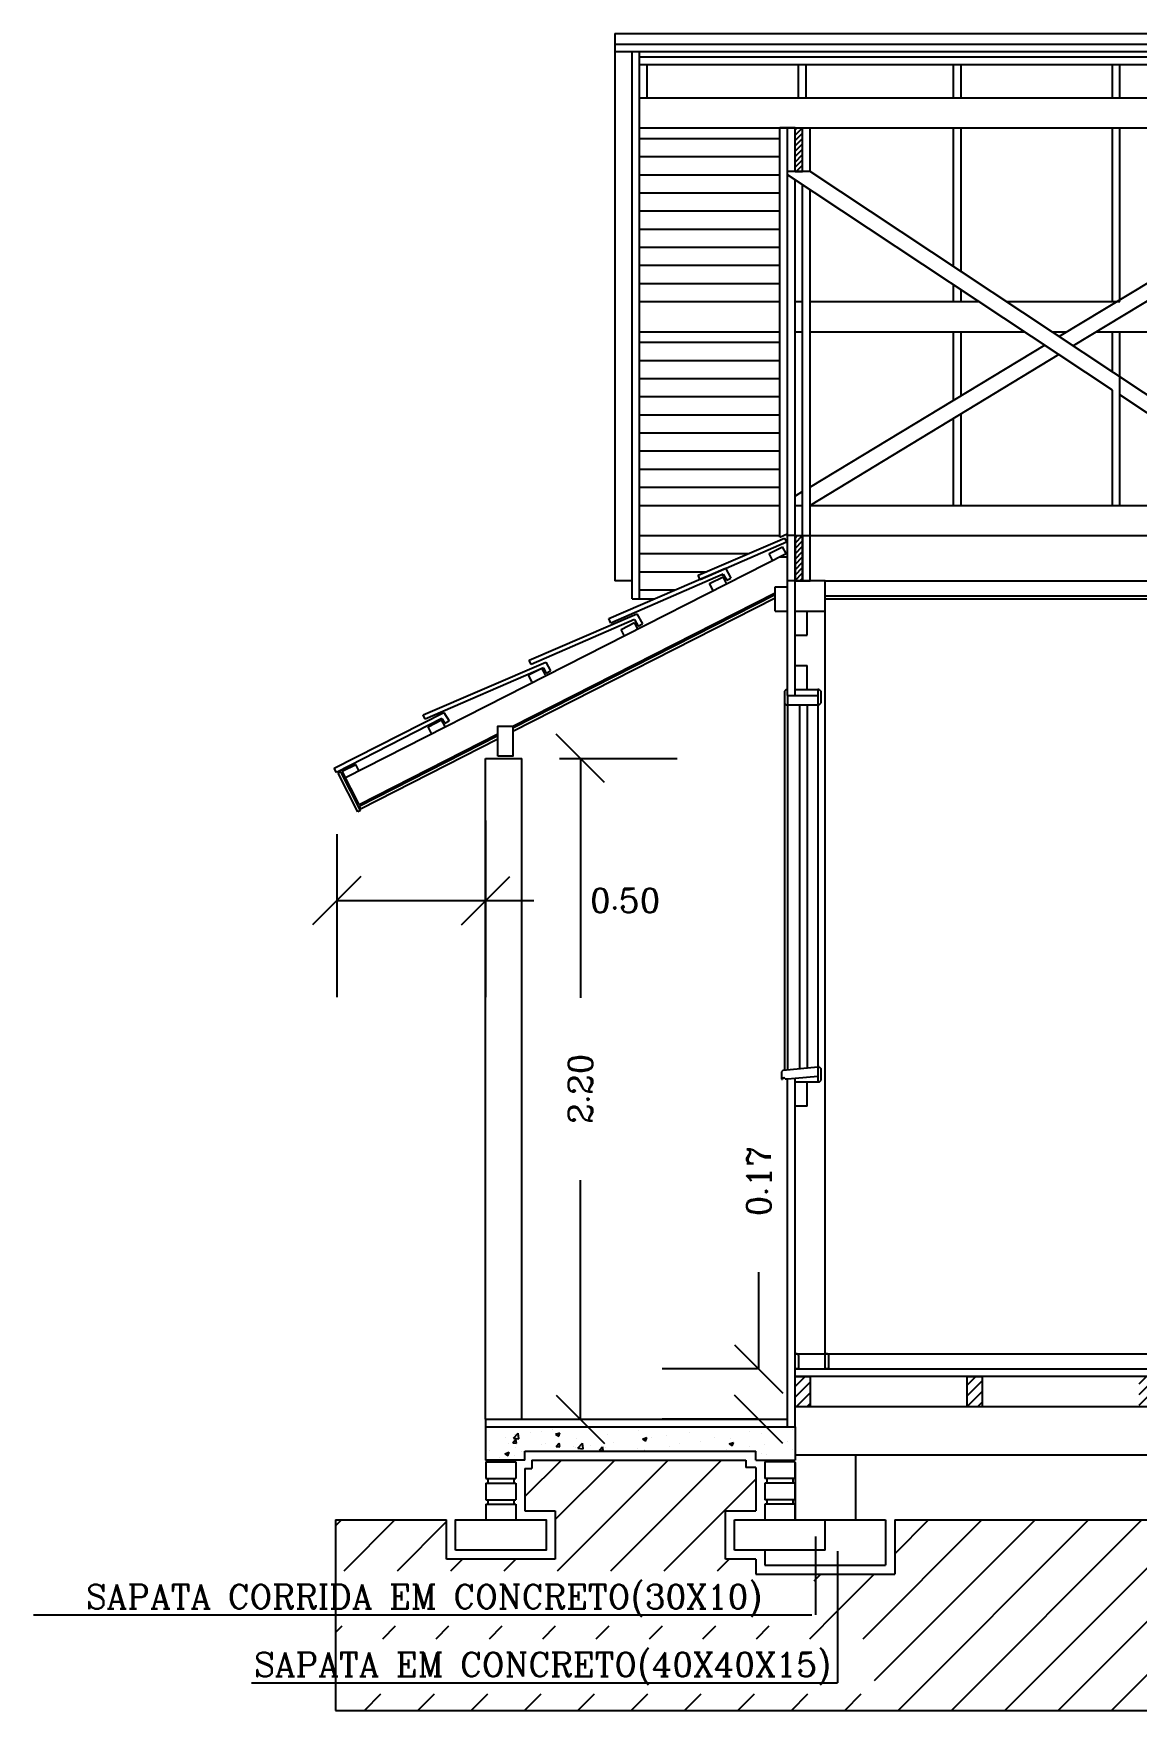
# Model space of a CAD drawing. Extents: x -83.9 to 10.5, y -11.8 to 33.6.
# Drawn here: x -11.89 to -8.23, y 21.56 to 27.11 of the extents above; entities that cross this region are included whole.
import ezdxf
from ezdxf.enums import TextEntityAlignment as Align

# ---------------------------------------------------------------- set-up
doc = ezdxf.new("R2010")
doc.units = 0
doc.linetypes.add('DASHED2', pattern=[0.375, 0.25, -0.125])
doc.layers.get('0').update_dxf_attribs({"linetype": 'CONTINUOUS'})
doc.layers.get('DEFPOINTS').update_dxf_attribs({"linetype": 'CONTINUOUS'})
for name, color, linetype in [('CONCRETO', 5, 'CONTINUOUS'), ('COTAS', 244, 'CONTINUOUS'), ('MADEIRAME', 244, 'CONTINUOUS'), ('PAREDE', 250, 'CONTINUOUS'), ('PEDRA', 250, 'CONTINUOUS'), ('PISO', 30, 'CONTINUOUS'), ('TELHADO', 1, 'CONTINUOUS'), ('TEXTO', 244, 'CONTINUOUS'), ('VEGETAÇÃO', 92, 'CONTINUOUS'), ('VISTAL', 30, 'CONTINUOUS'), ('VISTAP', 244, 'CONTINUOUS')]:
    doc.layers.add(name, color=color, linetype=linetype)
doc.styles.add('ROMANC', font='romanc.shx', dxfattribs={"height": 0.08})
doc.dimstyles.get("Standard").update_dxf_attribs({"dimscale": 2, "dimtxt": 0.18, "dimasz": 0.08, "dimexe": 0.16, "dimexo": 0.0625, "dimgap": 0.09, "dimtad": 0, "dimtih": 1, "dimtoh": 1, "dimzin": 0, "dimtxsty": 'ROMANC', "dimblk1": 'OBLIQUE', "dimblk2": 'OBLIQUE', "dimsah": 1, "dimcen": 0.09, "dimazin": 3, "dimtfac": 1, "dimtdec": 4, "dimtofl": 0, "dimtmove": 0, "dimatfit": 3, "dimtolj": 1, "dimtzin": 0})

# ---------------------------------------------------------------- blocks, each defined once
blk = doc.blocks.new('_OBLIQUE')
at = {"color": 0, "linetype": 'BYBLOCK'}
blk.add_line((-0.5, -0.5), (0.5, 0.5), dxfattribs=at)
blk = doc.blocks.new('*D72')
at = {"color": 0, "linetype": 'BYBLOCK'}
for p, q in [((-8.7449, 24.7114), (-8.356, 24.7114)), ((-8.676, 24.7114), (-8.676, 23.9191)), ((-8.676, 22.5229), (-8.676, 23.3152)), ((-8.7449, 22.5229), (-8.356, 22.5229))]:
    blk.add_line(p, q, dxfattribs=at)
at = {"layer": 'DEFPOINTS', "color": 0, "linetype": 'BYBLOCK'}
for p in [(-8.8699, 24.7114), (-8.8699, 22.5229), (-8.676, 22.5229)]:
    blk.add_point(p, dxfattribs=at)
at = {"color": 0, "linetype": 'BYBLOCK', "xscale": 0.16, "yscale": 0.16, "zscale": 0.16}
for p, rotation in [((-8.676, 24.7114), 90), ((-8.676, 22.5229), 270)]:
    blk.add_blockref('_OBLIQUE', p, dxfattribs=dict(at, rotation=rotation))
at = {"color": 0, "linetype": 'BYBLOCK', "insert": (-8.676, 23.6172), "char_height": 0.08, "attachment_point": 5, "rotation": 90, "style": 'ROMANC'}
blk.add_mtext('\\A1;{2.20}', dxfattribs=at)
blk = doc.blocks.new('*D75')
at = {"color": 0, "linetype": 'BYBLOCK'}
for p, q in [((-8.0852, 22.6896), (-8.0852, 23.0096)), ((-8.0899, 22.6896), (-8.4052, 22.6896)), ((-8.0899, 22.5229), (-8.4052, 22.5229)), ((-8.0852, 22.5229), (-8.0852, 22.5229))]:
    blk.add_line(p, q, dxfattribs=at)
at = {"layer": 'DEFPOINTS', "color": 0, "linetype": 'BYBLOCK'}
for p in [(-8.0852, 22.6896), (-7.9649, 22.6896), (-7.9649, 22.5229)]:
    blk.add_point(p, dxfattribs=at)
at = {"color": 0, "linetype": 'BYBLOCK', "xscale": 0.16, "yscale": 0.16, "zscale": 0.16}
for p, rotation in [((-8.0852, 22.6896), 270), ((-8.0852, 22.5229), 90)]:
    blk.add_blockref('_OBLIQUE', p, dxfattribs=dict(at, rotation=rotation))
at = {"color": 0, "linetype": 'BYBLOCK', "insert": (-8.0852, 23.3115), "char_height": 0.08, "attachment_point": 5, "rotation": 90, "style": 'ROMANC'}
blk.add_mtext('\\A1;0.17', dxfattribs=at)
blk = doc.blocks.new('*X67')
at = {"color": 0}
for p, q in [((-17.1143, -15.2134), (-17.1143, -15.2134)), ((-17.0891, -15.2149), (-17.0735, -15.1986)), ((-17.0891, -15.2149), (-17.0713, -15.2176)), ((-17.0843, -15.2012), (-17.0843, -15.2012)), ((-17.0814, -15.1779), (-17.0814, -15.1779)), ((-17.0713, -15.2176), (-17.0735, -15.1986)), ((-17.0342, -15.1946), (-17.0342, -15.1946)), ((-16.9976, -15.1934), (-16.9976, -15.1934)), ((-16.9585, -15.1846), (-16.9585, -15.1846)), ((-16.9494, -15.2021), (-16.9354, -15.1967)), ((-16.9494, -15.2021), (-16.9394, -15.2088)), ((-16.9394, -15.2088), (-16.9354, -15.1967)), ((-16.7763, -15.2026), (-16.7763, -15.2026)), ((-16.6753, -15.1898), (-16.6753, -15.1898)), ((-16.6619, -15.2181), (-16.6479, -15.2127)), ((-16.652, -15.2248), (-16.6479, -15.2127)), ((-16.6327, -15.2137), (-16.6327, -15.2137)), ((-16.5826, -15.2071), (-16.5826, -15.2071)), ((-16.5069, -15.1971), (-16.5069, -15.1971)), ((-16.4227, -15.2126), (-16.4227, -15.2126)), ((-16.3805, -15.1805), (-16.3805, -15.1805)), ((-16.3701, -15.2145), (-16.3701, -15.2145)), ((-16.3061, -15.1926), (-16.3061, -15.1926)), ((-16.2662, -15.1995), (-16.2662, -15.1995)), ((-16.1636, -15.1854), (-16.1636, -15.1854)), ((-17.1687, -15.255), (-17.1687, -15.255)), ((-17.1174, -15.2666), (-17.1034, -15.2612)), ((-17.1174, -15.2666), (-17.1075, -15.2733)), ((-17.1075, -15.2733), (-17.1034, -15.2612)), ((-17.1041, -15.2327), (-17.1041, -15.2327)), ((-17.091, -15.2299), (-17.0813, -15.2184)), ((-17.091, -15.2299), (-17.079, -15.231)), ((-17.0839, -15.2444), (-17.0839, -15.2444)), ((-17.079, -15.231), (-17.0813, -15.2184)), ((-17.0619, -15.2595), (-17.0619, -15.2595)), ((-16.9973, -15.2372), (-16.9973, -15.2372)), ((-16.9829, -15.2316), (-16.9829, -15.2316)), ((-16.9475, -15.2425), (-16.9379, -15.231)), ((-16.9475, -15.2425), (-16.9356, -15.2435)), ((-16.9356, -15.2435), (-16.9379, -15.231)), ((-16.8906, -15.2417), (-16.8906, -15.2417)), ((-16.8848, -15.2469), (-16.8848, -15.2469)), ((-16.879, -15.2166), (-16.879, -15.2166)), ((-16.8756, -15.248), (-16.86, -15.2317)), ((-16.8756, -15.248), (-16.8578, -15.2507)), ((-16.8578, -15.2507), (-16.8601, -15.2317)), ((-16.8347, -15.2403), (-16.8347, -15.2403)), ((-16.8041, -15.255), (-16.7944, -15.2435)), ((-16.8041, -15.255), (-16.7921, -15.2561)), ((-16.7921, -15.2561), (-16.7944, -15.2435)), ((-16.7838, -15.2462), (-16.7838, -15.2462)), ((-16.759, -15.2303), (-16.759, -15.2303)), ((-16.6777, -15.2563), (-16.6777, -15.2563)), ((-16.6771, -15.2507), (-16.6771, -15.2507)), ((-16.6619, -15.2181), (-16.652, -15.2248)), ((-16.656, -15.2526), (-16.656, -15.2526)), ((-16.6521, -15.2574), (-16.651, -15.2561)), ((-16.6507, -15.2574), (-16.651, -15.2561)), ((-16.5738, -15.2413), (-16.5738, -15.2413)), ((-16.5703, -15.2552), (-16.5703, -15.2552)), ((-16.5393, -15.2326), (-16.5393, -15.2326)), ((-16.4711, -15.2273), (-16.4711, -15.2273)), ((-16.3831, -15.2528), (-16.3831, -15.2528)), ((-16.3748, -15.2565), (-16.3748, -15.2565)), ((-16.3745, -15.2341), (-16.3605, -15.2287)), ((-16.3745, -15.2341), (-16.3646, -15.2408)), ((-16.3646, -15.2408), (-16.3605, -15.2287)), ((-16.3073, -15.2428), (-16.3073, -15.2428)), ((-16.2687, -15.266), (-16.2687, -15.266)), ((-16.2581, -15.2365), (-16.2581, -15.2365)), ((-16.25, -15.2687), (-16.25, -15.2687)), ((-16.181, -15.2262), (-16.181, -15.2262)), ((-16.166, -15.252), (-16.166, -15.252)), ((-17.1369, -15.2801), (-17.1369, -15.2801)), ((-17.0869, -15.2735), (-17.0869, -15.2735))]:
    blk.add_line(p, q, dxfattribs=at)
blk = doc.blocks.new('*D76')
at = {"color": 0, "linetype": 'BYBLOCK'}
for p, q in [((-7.5415, 22.6896), (-6.7971, 22.6896)), ((-7.1171, 22.6896), (-7.1171, 22.1896)), ((-7.5535, 22.1896), (-6.7971, 22.1896)), ((-7.1171, 22.1896), (-7.1171, 22.0296))]:
    blk.add_line(p, q, dxfattribs=at)
at = {"layer": 'DEFPOINTS', "color": 0, "linetype": 'BYBLOCK'}
for p in [(-7.6665, 22.6896), (-7.6785, 22.1896), (-7.1171, 22.1896)]:
    blk.add_point(p, dxfattribs=at)
at = {"color": 0, "linetype": 'BYBLOCK', "xscale": 0.16, "yscale": 0.16, "zscale": 0.16}
for p, rotation in [((-7.1171, 22.6896), 90), ((-7.1171, 22.1896), 270)]:
    blk.add_blockref('_OBLIQUE', p, dxfattribs=dict(at, rotation=rotation))
at = {"color": 0, "linetype": 'BYBLOCK', "insert": (-7.1171, 21.7277), "char_height": 0.08, "attachment_point": 5, "rotation": 90, "style": 'ROMANC'}
blk.add_mtext('\\A1;0.50', dxfattribs=at)
blk = doc.blocks.new('*D77')
at = {"color": 0, "linetype": 'BYBLOCK'}
for p, q in [((-8.9899, 24.5064), (-8.9899, 23.9209)), ((-9.4834, 24.4603), (-9.4834, 23.9209)), ((-9.4834, 24.2409), (-8.9899, 24.2409)), ((-8.9899, 24.2409), (-8.8299, 24.2409))]:
    blk.add_line(p, q, dxfattribs=at)
at = {"layer": 'DEFPOINTS', "color": 0, "linetype": 'BYBLOCK'}
for p in [(-8.9899, 24.6314), (-9.4834, 24.5853), (-8.9899, 24.2409)]:
    blk.add_point(p, dxfattribs=at)
at = {"color": 0, "linetype": 'BYBLOCK', "xscale": 0.16, "yscale": 0.16, "zscale": 0.16, "rotation": 180}
blk.add_blockref('_OBLIQUE', (-9.4834, 24.2409), dxfattribs=at)
at = {"color": 0, "linetype": 'BYBLOCK', "xscale": 0.16, "yscale": 0.16, "zscale": 0.16}
blk.add_blockref('_OBLIQUE', (-8.9899, 24.2409), dxfattribs=at)
at = {"color": 0, "linetype": 'BYBLOCK', "insert": (-8.528, 24.2409), "char_height": 0.08, "attachment_point": 5, "style": 'ROMANC'}
blk.add_mtext('\\A1;{0.50}', dxfattribs=at)
blk = doc.blocks.new('*X81')
at = {"color": 0}
for p, q in [((-9.3649, 25.4248), (-9.3401, 25.4496)), ((-9.3649, 25.4424), (-9.3578, 25.4496)), ((-9.3649, 25.4071), (-9.3399, 25.4321)), ((-9.3649, 25.3894), (-9.3399, 25.4144)), ((-9.3649, 25.3717), (-9.3399, 25.3967)), ((-9.3649, 25.354), (-9.3399, 25.379)), ((-9.3649, 25.3364), (-9.3399, 25.3614)), ((-9.3649, 25.3187), (-9.3399, 25.3437)), ((-9.3649, 25.301), (-9.3399, 25.326)), ((-9.3487, 25.2996), (-9.3399, 25.3083))]:
    blk.add_line(p, q, dxfattribs=at)
blk = doc.blocks.new('*X82')
at = {"color": 0}
for p, q in [((-9.3649, 26.945), (-9.3404, 26.9696)), ((-9.3649, 26.9627), (-9.3581, 26.9696)), ((-9.3649, 26.9274), (-9.3399, 26.9524)), ((-9.3649, 26.9097), (-9.3399, 26.9347)), ((-9.3649, 26.892), (-9.3399, 26.917)), ((-9.3649, 26.8743), (-9.3399, 26.8993)), ((-9.3649, 26.8566), (-9.3399, 26.8816)), ((-9.3649, 26.839), (-9.3399, 26.864)), ((-9.3608, 26.8254), (-9.3399, 26.8463)), ((-9.3431, 26.8254), (-9.3399, 26.8286))]:
    blk.add_line(p, q, dxfattribs=at)
blk = doc.blocks.new('*X84')
at = {"color": 0}
for p, q in [((-9.3649, 22.6317), (-9.332, 22.6646)), ((-8.7949, 22.636), (-8.7663, 22.6646)), ((-8.2249, 22.6403), (-8.2007, 22.6646)), ((-7.6549, 22.6446), (-7.635, 22.6646)), ((-7.6549, 22.6093), (-7.6049, 22.6593)), ((-7.0849, 22.6489), (-7.0693, 22.6646)), ((-7.0849, 22.6136), (-7.0349, 22.6636)), ((-6.5149, 22.6533), (-6.5036, 22.6646)), ((-6.5149, 22.6179), (-6.4682, 22.6646)), ((-5.9306, 22.6365), (-5.9026, 22.6646)), ((-5.3577, 22.6437), (-5.3369, 22.6646)), ((-5.3577, 22.6083), (-5.3077, 22.6583)), ((-4.7391, 22.6613), (-4.737, 22.6634)), ((-4.7391, 22.6259), (-4.7016, 22.6634)), ((-9.3649, 22.5963), (-9.3149, 22.6463)), ((-9.3613, 22.5646), (-9.3149, 22.611)), ((-8.7949, 22.6006), (-8.7449, 22.6506)), ((-8.7949, 22.5653), (-8.7449, 22.6153)), ((-8.2249, 22.605), (-8.1749, 22.655)), ((-8.2249, 22.5696), (-8.1749, 22.6196)), ((-7.6549, 22.5739), (-7.6049, 22.6239)), ((-7.0849, 22.5782), (-7.0349, 22.6282)), ((-6.5149, 22.5825), (-6.4649, 22.6325)), ((-5.9306, 22.6012), (-5.8806, 22.6512)), ((-5.9306, 22.5658), (-5.8806, 22.6158)), ((-5.3577, 22.573), (-5.3077, 22.623)), ((-4.7391, 22.5906), (-4.6891, 22.6406)), ((-4.7298, 22.5646), (-4.6891, 22.6052)), ((-9.326, 22.5646), (-9.3149, 22.5756)), ((-8.7603, 22.5646), (-8.7449, 22.5799)), ((-8.1946, 22.5646), (-8.1749, 22.5842)), ((-7.6289, 22.5646), (-7.6049, 22.5886)), ((-7.0632, 22.5646), (-7.0349, 22.5929)), ((-6.4975, 22.5646), (-6.4649, 22.5972)), ((-5.8965, 22.5646), (-5.8806, 22.5805)), ((-5.3308, 22.5646), (-5.3077, 22.5876)), ((-4.6944, 22.5646), (-4.6891, 22.5699))]:
    blk.add_line(p, q, dxfattribs=at)
blk = doc.blocks.new('*X103')
at = {"color": 0}
for p, q in [((-10.2596, 22.2673), (-10.139, 22.3879)), ((-10.1596, 22.1906), (-9.9622, 22.3879)), ((-10.152, 22.0213), (-9.7855, 22.3879)), ((-9.9753, 22.0213), (-9.6087, 22.3879)), ((-9.7985, 22.0213), (-9.4952, 22.3246)), ((-10.8868, 22.1704), (-10.8677, 22.1896)), ((-10.8591, 22.0213), (-10.6909, 22.1896)), ((-10.6824, 22.0213), (-10.5196, 22.1841)), ((-10.5056, 22.0213), (-10.467, 22.0599)), ((-10.3288, 22.0213), (-10.2903, 22.0599)), ((-9.6217, 22.0213), (-9.5832, 22.0599)), ((-9.3015, 21.988), (-9.2799, 22.0096)), ((-9.3164, 21.7963), (-9.224, 21.8887)), ((-10.8868, 21.8168), (-10.8652, 21.8385)), ((-10.7306, 21.7963), (-10.6884, 21.8385)), ((-10.5539, 21.7963), (-10.5117, 21.8385)), ((-10.3771, 21.7963), (-10.3349, 21.8385)), ((-10.2003, 21.7963), (-10.1581, 21.8385)), ((-10.0235, 21.7963), (-9.9813, 21.8385)), ((-9.8468, 21.7963), (-9.8046, 21.8385)), ((-9.67, 21.7963), (-9.6278, 21.8385)), ((-9.4932, 21.7963), (-9.451, 21.8385))]:
    blk.add_line(p, q, dxfattribs=at)
blk = doc.blocks.new('*X104')
at = {"color": 0}
for p, q in [((-3.7204, 21.5587), (-2.7295, 22.5496)), ((-3.5436, 21.5587), (-2.5527, 22.5496)), ((-3.4297, 22.3797), (-3.2598, 22.5496)), ((-3.4131, 22.2196), (-3.0831, 22.5496)), ((-3.3668, 21.5587), (-2.376, 22.5496)), ((-3.3166, 22.1392), (-2.9063, 22.5496)), ((-3.1901, 21.5587), (-2.2382, 22.5106)), ((-3.0133, 21.5587), (-2.2181, 22.3538)), ((-9.1396, 21.7963), (-8.7464, 22.1896)), ((-9.1013, 21.6579), (-8.5696, 22.1896)), ((-9.0349, 22.0778), (-8.9231, 22.1896)), ((-9.0237, 21.5587), (-8.3928, 22.1896)), ((-8.8469, 21.5587), (-8.216, 22.1896)), ((-8.6701, 21.5587), (-8.0393, 22.1896)), ((-8.4934, 21.5587), (-7.8625, 22.1896)), ((-8.3166, 21.5587), (-7.6857, 22.1896)), ((-8.1398, 21.5587), (-7.5089, 22.1896)), ((-7.963, 21.5587), (-7.3322, 22.1896)), ((-7.7863, 21.5587), (-7.1554, 22.1896)), ((-7.6095, 21.5587), (-6.9786, 22.1896)), ((-7.4327, 21.5587), (-6.8018, 22.1896)), ((-6.5488, 21.5587), (-5.9179, 22.1896)), ((-6.3721, 21.5587), (-5.7412, 22.1896)), ((-6.2149, 22.0694), (-6.0947, 22.1896)), ((-6.1953, 21.5587), (-5.5644, 22.1896)), ((-6.0185, 21.5587), (-5.3876, 22.1896)), ((-5.8417, 21.5587), (-5.2108, 22.1896)), ((-5.6649, 21.5587), (-5.0341, 22.1896)), ((-5.4882, 21.5587), (-4.8573, 22.1896)), ((-5.3114, 21.5587), (-4.6805, 22.1896)), ((-5.1346, 21.5587), (-4.5037, 22.1896)), ((-4.9578, 21.5587), (-4.3269, 22.1896)), ((-4.7811, 21.5587), (-4.1502, 22.1896)), ((-4.6043, 21.5587), (-3.9734, 22.1896)), ((-2.3062, 21.5587), (-1.7033, 22.1616)), ((-2.1294, 21.5587), (-1.5265, 22.1616)), ((-1.9652, 22.0764), (-1.8801, 22.1616)), ((-1.9526, 21.5587), (-1.3497, 22.1616)), ((-7.2559, 21.5587), (-6.6749, 22.1397)), ((-1.7759, 21.5587), (-1.2275, 22.107)), ((-4.4275, 21.5587), (-3.8846, 22.1016)), ((-3.4246, 22.0313), (-3.3993, 22.0565)), ((-2.8365, 21.5587), (-2.3252, 22.0699)), ((-2.6597, 21.5587), (-2.1619, 22.0565)), ((-2.483, 21.5587), (-1.9851, 22.0565)), ((-9.224, 21.8887), (-9.1031, 22.0096)), ((-7.0792, 21.5587), (-6.6283, 22.0096)), ((-6.9024, 21.5587), (-6.4515, 22.0096)), ((-6.7256, 21.5587), (-6.2747, 22.0096)), ((-4.2507, 21.5587), (-3.7998, 22.0096)), ((-4.074, 21.5587), (-3.6231, 22.0096)), ((-3.8972, 21.5587), (-3.4463, 22.0096)), ((-1.5991, 21.5587), (-1.2275, 21.9303)), ((-1.4223, 21.5587), (-1.2275, 21.7535)), ((-10.7915, 21.5587), (-10.7367, 21.6134)), ((-10.6147, 21.5587), (-10.5599, 21.6134)), ((-10.4379, 21.5587), (-10.3832, 21.6134)), ((-10.2611, 21.5587), (-10.2064, 21.6134)), ((-10.0844, 21.5587), (-10.0296, 21.6134)), ((-9.9076, 21.5587), (-9.8528, 21.6134)), ((-9.7308, 21.5587), (-9.6761, 21.6134)), ((-9.554, 21.5587), (-9.4993, 21.6134)), ((-9.3773, 21.5587), (-9.3225, 21.6134)), ((-9.2005, 21.5587), (-9.1457, 21.6134)), ((-1.2455, 21.5587), (-1.2275, 21.5767))]:
    blk.add_line(p, q, dxfattribs=at)

msp = doc.modelspace()

# ---------------------------------------------------------------- linework, layer by layer
at = {"layer": 'CONCRETO', "color": 244, "linetype": 'CONTINUOUS'}
msp.add_line((-9.2649, 25.1996), (-9.2649, 25.2996), dxfattribs=at)
at = {"layer": 'CONCRETO', "color": 30}
for p, q in [((-10.3899, 24.7114), (-10.2699, 24.7114)), ((-10.3899, 22.5229), (-9.3899, 22.5229))]:
    msp.add_line(p, q, dxfattribs=at)
at = {"layer": 'CONCRETO', "color": 5}
for p, q in [((-10.3899, 22.4979), (-9.3649, 22.4979)), ((-10.3899, 22.4979), (-10.3899, 22.3879)), ((-10.2599, 22.4179), (-9.4949, 22.4179)), ((-10.2599, 22.3879), (-10.2599, 22.4179)), ((-9.4949, 22.3879), (-9.4949, 22.4179))]:
    msp.add_line(p, q, dxfattribs=at)
at = {"layer": 'COTAS', "color": 244}
for p, q in [((-9.8799, 26.7646), (-9.4149, 26.7646)), ((-9.8799, 26.7046), (-9.4149, 26.7046)), ((-9.8799, 26.6446), (-9.4149, 26.6446)), ((-9.8799, 26.5846), (-9.4149, 26.5846)), ((-9.8799, 26.5246), (-9.4149, 26.5246)), ((-9.8799, 26.4646), (-9.4149, 26.4646)), ((-9.8799, 26.4046), (-9.4149, 26.4046)), ((-9.8799, 26.3446), (-9.4149, 26.3446)), ((-9.8799, 26.2846), (-9.4149, 26.2846)), ((-9.8799, 26.2246), (-9.4149, 26.2246)), ((-9.3649, 26.2246), (-9.3399, 26.2246)), ((-9.3149, 26.2246), (-8.756, 26.2246)), ((-8.6655, 26.2246), (-8.2887, 26.2246)), ((-9.8799, 26.1246), (-9.4149, 26.1246)), ((-9.3649, 26.1246), (-9.3399, 26.1246)), ((-9.3149, 26.1246), (-8.605, 26.1246)), ((-8.5145, 26.1246), (-8.4639, 26.1246)), ((-8.3657, 26.1246), (-7.5862, 26.1246)), ((-9.8799, 26.0896), (-9.4149, 26.0896)), ((-9.8799, 26.0296), (-9.4149, 26.0296)), ((-9.8799, 25.9696), (-9.4149, 25.9696)), ((-9.8799, 25.9096), (-9.4149, 25.9096)), ((-9.8799, 25.8496), (-9.4149, 25.8496)), ((-9.8799, 25.7896), (-9.4149, 25.7896)), ((-9.8799, 25.7296), (-9.4149, 25.7296)), ((-9.8799, 25.6696), (-9.4149, 25.6696)), ((-9.8799, 25.6096), (-9.4149, 25.6096)), ((-9.8799, 25.5496), (-9.4149, 25.5496)), ((-9.3649, 25.5496), (-9.3399, 25.5496)), ((-9.3149, 25.5496), (-7.7371, 25.5496)), ((-9.8799, 25.4496), (-9.4149, 25.4496)), ((-9.3149, 25.4496), (-7.5862, 25.4496)), ((-9.8799, 25.3896), (-9.5192, 25.3896)), ((-9.8799, 25.3296), (-9.6587, 25.3296)), ((-9.8799, 25.2696), (-9.7613, 25.2696)), ((-9.3899, 24.9194), (-9.3899, 24.8894)), ((-9.3499, 24.8894), (-9.3499, 23.6843)), ((-9.3249, 24.8894), (-9.3249, 23.6865)), ((-10.2365, 22.3879), (-10.2365, 22.3602)), ((-9.5284, 22.3879), (-9.5284, 22.3629)), ((-10.2596, 22.3602), (-10.2365, 22.3602)), ((-9.4952, 22.3629), (-9.5284, 22.3629))]:
    msp.add_line(p, q, dxfattribs=at)
at = {"layer": 'COTAS', "color": 30}
for p, q in [((-9.3149, 26.6548), (-9.3899, 26.6548)), ((-8.3137, 25.9315), (-9.3899, 26.6445)), ((-7.5112, 25.4598), (-9.315, 26.6549)), ((-7.5862, 26.6552), (-8.4903, 26.1085)), ((-7.5862, 26.5967), (-8.4434, 26.0775)), ((-8.5377, 26.0799), (-9.3149, 25.61)), ((-8.4907, 26.0488), (-9.3149, 25.5496)), ((-7.586, 25.4495), (-8.2887, 25.915)), ((-9.3899, 25.5647), (-9.39, 25.5646)), ((-9.3399, 25.5949), (-9.3649, 25.5798)), ((-10.3899, 22.5229), (-10.3899, 22.4979)), ((-9.2978, 22.1348), (-9.2978, 21.8753)), ((-9.224, 22.0859), (-9.224, 21.6502))]:
    msp.add_line(p, q, dxfattribs=at)
at = {"layer": 'MADEIRAME', "color": 30, "linetype": 'CONTINUOUS'}
for p, q in [((-9.8799, 26.8996), (-9.8799, 27.0521)), ((-9.8799, 27.0346), (-1.6049, 27.0346)), ((-9.8799, 27.0096), (-1.6049, 27.0096)), ((-9.8549, 26.8996), (-9.8549, 27.0096)), ((-9.3537, 26.8996), (-9.3537, 27.0096)), ((-9.3287, 26.8996), (-9.3287, 27.0096)), ((-8.8399, 26.8996), (-8.8399, 27.0096)), ((-8.8149, 26.8996), (-8.8149, 27.0096)), ((-8.3137, 26.8996), (-8.3137, 27.0096)), ((-8.2887, 26.8996), (-8.2887, 27.0096)), ((-8.8399, 26.3401), (-8.8399, 26.7996)), ((-8.8149, 26.3236), (-8.8149, 26.7996)), ((-8.3137, 26.2246), (-8.3137, 26.7996)), ((-8.2887, 26.2246), (-8.2887, 26.7996)), ((-8.8399, 26.2246), (-8.8399, 26.2801)), ((-8.8149, 26.2246), (-8.8149, 26.2636)), ((-8.8399, 25.8972), (-8.8399, 26.1246)), ((-8.8149, 25.9123), (-8.8149, 26.1246)), ((-8.3137, 25.9915), (-8.3137, 26.1246)), ((-8.2887, 25.5496), (-8.2887, 26.1246)), ((-8.3137, 25.5496), (-8.3137, 25.9315)), ((-8.8399, 25.5496), (-8.8399, 25.8373)), ((-8.8149, 25.5496), (-8.8149, 25.8524)), ((-11.8876, 21.8753), (-9.3093, 21.8753)), ((-11.1655, 21.6502), (-9.224, 21.6502))]:
    msp.add_line(p, q, dxfattribs=at)
at = {"layer": 'MADEIRAME', "color": 244}
for p, q in [((-9.8799, 26.8996), (-1.6049, 26.8996)), ((-9.8799, 26.7996), (-1.6049, 26.7996)), ((-9.3899, 26.7996), (-9.4149, 26.7996)), ((-9.4149, 25.4443), (-9.391, 25.455)), ((-10.8545, 24.6485), (-9.3948, 25.3904)), ((-9.4506, 25.39), (-9.4061, 25.4126)), ((-9.4393, 25.3677), (-9.4506, 25.39)), ((-9.416, 25.3796), (-9.391, 25.3796)), ((-9.3947, 25.3903), (-9.4061, 25.4126)), ((-9.6482, 25.2903), (-9.6036, 25.3129)), ((-9.6368, 25.268), (-9.6482, 25.2903)), ((-9.645, 25.3196), (-9.6415, 25.3196)), ((-9.6076, 25.3196), (-9.6015, 25.3196)), ((-9.5923, 25.2907), (-9.6036, 25.3129)), ((-9.431, 25.2796), (-9.391, 25.2796)), ((-9.3921, 25.2796), (-9.391, 25.2801)), ((-9.3649, 25.2996), (-9.3899, 25.2996)), ((-9.3649, 25.2996), (-9.3899, 25.2996)), ((-9.2649, 25.2996), (-9.364, 25.2996)), ((-9.3399, 25.2996), (-9.3149, 25.2996)), ((-9.2649, 25.2996), (-5.3738, 25.2996)), ((-10.2994, 24.8184), (-9.431, 25.2598)), ((-9.9049, 25.2396), (-9.8311, 25.2396)), ((-9.9411, 25.1385), (-9.8965, 25.1611)), ((-9.8852, 25.1388), (-9.8965, 25.1611)), ((-9.431, 25.1996), (-9.391, 25.1996)), ((-9.431, 25.1996), (-9.391, 25.1996)), ((-9.9298, 25.1162), (-9.9411, 25.1385)), ((-9.3649, 25.1196), (-9.3249, 25.1196)), ((-10.248, 24.9878), (-10.2034, 25.0105)), ((-10.1921, 24.9882), (-10.2034, 25.0105)), ((-10.2366, 24.9655), (-10.248, 24.9878)), ((-9.3899, 24.9194), (-9.3649, 24.9194)), ((-10.5804, 24.8165), (-10.5359, 24.8391)), ((-10.5245, 24.8168), (-10.5359, 24.8391)), ((-10.8092, 24.5594), (-10.3494, 24.793)), ((-10.5691, 24.7942), (-10.5804, 24.8165)), ((-10.8649, 24.6691), (-10.8204, 24.6917)), ((-10.8092, 24.5594), (-10.8649, 24.6691)), ((-10.809, 24.6694), (-10.8204, 24.6917))]:
    msp.add_line(p, q, dxfattribs=at)
at = {"layer": 'MADEIRAME', "color": 30}
for p, q in [((-9.3649, 25.4496), (-9.3899, 25.4496)), ((-9.3399, 25.4496), (-9.3149, 25.4496)), ((-9.5915, 25.3014), (-9.5774, 25.3089)), ((-10.2994, 24.8128), (-9.431, 25.2542)), ((-10.2994, 24.8016), (-9.431, 25.2429)), ((-9.8845, 25.1496), (-9.8703, 25.1571)), ((-10.1894, 24.9943), (-10.1752, 25.0017)), ((-10.525, 24.8279), (-10.5113, 24.8362)), ((-10.8092, 24.5537), (-10.3494, 24.7874)), ((-10.8047, 24.5448), (-10.3494, 24.7762)), ((-10.8694, 24.6668), (-10.8783, 24.6623)), ((-10.8135, 24.5348), (-10.8783, 24.6623)), ((-10.8047, 24.5395), (-10.8694, 24.6668)), ((-10.8092, 24.5537), (-10.8047, 24.5448)), ((-10.8047, 24.5395), (-10.8135, 24.5348))]:
    msp.add_line(p, q, dxfattribs=at)
at = {"layer": 'MADEIRAME', "color": 1}
msp.add_line((-9.9049, 25.2996), (-9.9623, 25.2996), dxfattribs=at)
at = {"layer": 'MADEIRAME'}
msp.add_line((-9.3649, 25.1996), (-9.2649, 25.1996), dxfattribs=at)
at = {"layer": 'MADEIRAME', "color": 244}
msp.add_lwpolyline([(-10.3494, 24.7184), (-10.3494, 24.8184), (-10.2994, 24.8184), (-10.2994, 24.7184)], close=True, dxfattribs=at)
at = {"layer": 'PAREDE', "color": 30, "linetype": 'CONTINUOUS'}
for p, q in [((-9.8799, 27.0096), (-9.8799, 27.0346)), ((-9.8799, 27.0096), (-9.8549, 27.0096)), ((-9.6855, 25.318), (-9.3999, 25.4408)), ((-9.3932, 25.4273), (-9.6789, 25.3033)), ((-9.9823, 25.1746), (-9.5951, 25.341)), ((-9.5951, 25.341), (-9.5774, 25.3089)), ((-9.6027, 25.3217), (-9.9756, 25.1599)), ((-9.6789, 25.3033), (-9.6855, 25.318)), ((-9.6027, 25.3217), (-9.5915, 25.3014)), ((-10.2459, 25.0368), (-9.8887, 25.1903)), ((-9.8963, 25.1711), (-10.2394, 25.0223)), ((-9.9756, 25.1599), (-9.9823, 25.1746)), ((-9.8963, 25.1711), (-9.8845, 25.1496)), ((-9.8887, 25.1903), (-9.8703, 25.1571)), ((-10.5969, 24.8556), (-10.1909, 25.0302)), ((-10.1987, 25.0111), (-10.5904, 24.8411)), ((-10.2394, 25.0223), (-10.2459, 25.0368)), ((-10.1987, 25.0111), (-10.1894, 24.9943)), ((-10.1909, 25.0302), (-10.1752, 25.0017)), ((-10.892, 24.6794), (-10.5285, 24.8633)), ((-10.5349, 24.8436), (-10.8845, 24.6653)), ((-10.5904, 24.8411), (-10.5969, 24.8556)), ((-10.5349, 24.8436), (-10.525, 24.8279)), ((-10.5285, 24.8633), (-10.5113, 24.8362)), ((-10.8844, 24.6651), (-10.8919, 24.6794))]:
    msp.add_line(p, q, dxfattribs=at)
at = {"layer": 'PAREDE', "color": 250}
for p, q in [((-9.3649, 26.7996), (-9.3399, 26.7996)), ((-9.3649, 26.6554), (-9.3399, 26.6554))]:
    msp.add_line(p, q, dxfattribs=at)
at = {"layer": 'PAREDE', "linetype": 'DASHED2'}
for p, q in [((-9.3649, 26.6554), (-9.3649, 26.7996)), ((-9.3399, 26.6554), (-9.3399, 26.7996))]:
    msp.add_line(p, q, dxfattribs=at)
at = {"layer": 'PAREDE', "color": 244}
for p, q in [((-9.3649, 25.4496), (-9.3399, 25.4496)), ((-9.3649, 25.2996), (-9.3399, 25.2996)), ((-9.3649, 25.1996), (-9.3249, 25.1996)), ((-9.4049, 23.6795), (-9.2899, 23.6896)), ((-9.3899, 23.6507), (-9.3649, 23.6529)), ((-9.1649, 22.4046), (-9.3649, 22.4046))]:
    msp.add_line(p, q, dxfattribs=at)
at = {"layer": 'PAREDE', "color": 244, "linetype": 'DASHED2'}
for p, q in [((-9.3649, 25.4496), (-9.3649, 25.2996)), ((-9.3399, 25.4496), (-9.3399, 25.2996))]:
    msp.add_line(p, q, dxfattribs=at)
at = {"layer": 'PAREDE', "color": 30}
for p, q in [((-3.5549, 22.6646), (-9.3649, 22.6646)), ((-4.2699, 22.5646), (-9.3649, 22.5646)), ((-3.5549, 22.4046), (-9.3649, 22.4046))]:
    msp.add_line(p, q, dxfattribs=at)
at = {"layer": 'PAREDE', "color": 5}
for p, q in [((-9.3649, 22.4979), (-9.3649, 22.3879)), ((-10.2599, 22.3879), (-10.3899, 22.3879)), ((-9.4949, 22.3879), (-9.3649, 22.3879)), ((-9.5652, 22.1896), (-9.2652, 22.1896)), ((-9.5652, 22.0896), (-9.5652, 22.1896)), ((-9.4649, 22.1896), (-9.0649, 22.1896)), ((-9.2652, 22.0896), (-9.2652, 22.1896)), ((-9.0649, 22.1896), (-9.0649, 22.0396)), ((-9.2652, 22.0896), (-9.5652, 22.0896)), ((-9.4649, 22.0899), (-9.4649, 22.0396))]:
    msp.add_line(p, q, dxfattribs=at)
at = {"layer": 'PAREDE', "color": 244}
for points in [[(-9.3649, 22.5646), (-9.3649, 22.6646), (-9.3149, 22.6646), (-9.3149, 22.5646)], [(-8.7949, 22.5646), (-8.7949, 22.6646), (-8.7449, 22.6646), (-8.7449, 22.5646)]]:
    msp.add_lwpolyline(points, close=True, dxfattribs=at)
at = {"layer": 'PAREDE', "color": 5}
msp.add_lwpolyline([(-10.4896, 22.0899), (-10.4896, 22.1899), (-10.1896, 22.1899), (-10.1896, 22.0899)], close=True, dxfattribs=at)
at = {"layer": 'PEDRA', "color": 244}
for p, q in [((-9.431, 25.1996), (-9.431, 25.2796)), ((-9.3899, 24.9194), (-9.3899, 25.3123)), ((-9.3649, 24.9194), (-9.3649, 25.2996)), ((-9.3249, 25.1196), (-9.3249, 25.1996)), ((-9.3249, 24.9394), (-9.3249, 25.0194)), ((-9.3899, 22.4979), (-9.3899, 23.6507)), ((-9.3649, 22.4979), (-9.3649, 23.6529)), ((-9.3249, 23.5596), (-9.3249, 23.6396))]:
    msp.add_line(p, q, dxfattribs=at)
at = {"layer": 'PEDRA'}
msp.add_line((-9.3899, 25.1196), (-9.3899, 25.1996), dxfattribs=at)
at = {"layer": 'PEDRA', "color": 30}
for p, q in [((-10.3899, 22.5229), (-10.3899, 24.7114)), ((-10.2699, 22.5229), (-10.2699, 24.7114))]:
    msp.add_line(p, q, dxfattribs=at)
at = {"layer": 'PISO', "color": 30}
for p, q in [((-9.2649, 25.2496), (-3.5549, 25.2496)), ((-9.2649, 25.2396), (-3.5549, 25.2396)), ((-9.3649, 22.6896), (-3.5549, 22.6896)), ((-10.3899, 22.5229), (-9.3899, 22.5229))]:
    msp.add_line(p, q, dxfattribs=at)
at = {"layer": 'TELHADO', "linetype": 'CONTINUOUS'}
msp.add_line((-9.9623, 27.112), (-9.9623, 25.2996), dxfattribs=at)
at = {"layer": 'TELHADO', "color": 1, "linetype": 'CONTINUOUS'}
for p, q in [((-9.9623, 27.0771), (-1.5225, 27.0771)), ((-9.9623, 27.0521), (-1.5225, 27.0521))]:
    msp.add_line(p, q, dxfattribs=at)
at = {"layer": 'TELHADO', "color": 30}
msp.add_line((-9.3999, 25.4408), (-9.3932, 25.4273), dxfattribs=at)
at = {"layer": 'VEGETAÇÃO', "color": 244}
for p, q in [((-10.2365, 22.3879), (-9.5284, 22.3879)), ((-9.1649, 22.4046), (-9.1649, 22.1896)), ((-10.2596, 22.3602), (-10.2596, 22.2199)), ((-9.4952, 22.3629), (-9.4952, 22.2196)), ((-9.3649, 22.3796), (-9.3649, 22.1896)), ((-10.2596, 22.2199), (-10.1596, 22.2199)), ((-10.1596, 22.2199), (-10.1596, 22.0599)), ((-9.5952, 22.2196), (-9.4952, 22.2196)), ((-9.5952, 22.0599), (-9.5952, 22.2196)), ((-10.8868, 22.1896), (-10.8868, 21.5587)), ((-10.8868, 22.1896), (-10.5196, 22.1896)), ((-10.5196, 22.0599), (-10.5196, 22.1896)), ((-9.3649, 22.1896), (-9.1649, 22.1896)), ((-9.0349, 22.1896), (-6.6749, 22.1896)), ((-9.0349, 22.1896), (-9.0349, 22.0096)), ((-10.1596, 22.0599), (-10.5196, 22.0599)), ((-9.4949, 22.0599), (-9.5952, 22.0599)), ((-9.4949, 22.0599), (-9.4949, 22.0096)), ((-9.4949, 22.0096), (-9.0349, 22.0096)), ((-10.8868, 21.5587), (-1.2275, 21.5587))]:
    msp.add_line(p, q, dxfattribs=at)
at = {"layer": 'VEGETAÇÃO', "color": 5}
msp.add_line((-9.4649, 22.0396), (-9.0649, 22.0396), dxfattribs=at)
at = {"layer": 'VISTAL', "color": 30, "linetype": 'CONTINUOUS'}
msp.add_line((-9.9623, 27.112), (-1.5225, 27.112), dxfattribs=at)
at = {"layer": 'VISTAL', "color": 30}
msp.add_line((-9.3999, 24.8944), (-9.3999, 23.6799), dxfattribs=at)
at = {"layer": 'VISTAL'}
msp.add_line((-9.3649, 22.7396), (-6.0994, 22.7396), dxfattribs=at)
at = {"layer": 'VISTAP', "color": 244}
for p, q in [((-9.9049, 25.2396), (-9.9049, 27.0521)), ((-9.8799, 25.2396), (-9.8799, 27.0521)), ((-9.4149, 25.4443), (-9.4149, 26.7996)), ((-9.3899, 25.2996), (-9.3899, 26.7996)), ((-9.3899, 25.2996), (-9.3899, 26.7996)), ((-9.3649, 26.6548), (-9.3649, 26.7996)), ((-9.3399, 26.6548), (-9.3399, 26.7996)), ((-9.3149, 26.6548), (-9.3149, 26.7996)), ((-9.3649, 25.2996), (-9.3649, 26.6279)), ((-9.3399, 25.2996), (-9.3399, 26.6114)), ((-9.3149, 25.4496), (-9.3149, 26.5948)), ((-9.3149, 25.2996), (-9.3149, 25.4496)), ((-9.3649, 25.0194), (-9.3249, 25.0194)), ((-9.3949, 24.9394), (-9.3999, 24.9344)), ((-9.3949, 24.9394), (-9.3899, 24.9394)), ((-9.3649, 24.9394), (-9.2899, 24.9394)), ((-9.2899, 24.9394), (-9.2899, 23.6396)), ((-9.2849, 24.9394), (-9.2899, 24.9394)), ((-9.2849, 24.9394), (-9.2799, 24.9344)), ((-9.3999, 24.9344), (-9.3999, 24.8944)), ((-9.3999, 24.8944), (-9.3949, 24.8894)), ((-9.3949, 24.8894), (-9.2899, 24.8894)), ((-9.3899, 24.8894), (-9.3899, 23.6808)), ((-9.3649, 24.9194), (-9.2899, 24.9194)), ((-9.2849, 24.8894), (-9.2899, 24.8894)), ((-9.2849, 24.8894), (-9.2799, 24.8944)), ((-9.2799, 24.9344), (-9.2799, 24.8944)), ((-9.4049, 23.6795), (-9.4099, 23.6741)), ((-9.4099, 23.6741), (-9.4099, 23.6489)), ((-9.3649, 23.6529), (-9.2899, 23.6594)), ((-9.2849, 23.6896), (-9.2899, 23.6896)), ((-9.2849, 23.6896), (-9.2799, 23.6846)), ((-9.2799, 23.6846), (-9.2799, 23.6446)), ((-9.4099, 23.6489), (-9.4061, 23.6493)), ((-9.3981, 23.65), (-9.3899, 23.6507)), ((-9.2849, 23.6396), (-9.3649, 23.6396)), ((-9.2849, 23.6396), (-9.2799, 23.6446)), ((-9.3249, 23.5596), (-9.3649, 23.5596))]:
    msp.add_line(p, q, dxfattribs=at)
at = {"layer": 'VISTAP', "linetype": 'DASHED2'}
for p, q in [((-9.3649, 26.7996), (-9.3899, 26.7996)), ((-9.3399, 26.7996), (-9.3149, 26.7996))]:
    msp.add_line(p, q, dxfattribs=at)
at = {"layer": 'VISTAP', "color": 30}
for p, q in [((-9.2649, 22.6896), (-9.2649, 25.1996)), ((-9.2589, 22.7396), (-9.2649, 22.7396)), ((-9.2529, 22.6896), (-9.2529, 22.7336)), ((-9.2529, 22.6896), (-9.2649, 22.6896))]:
    msp.add_line(p, q, dxfattribs=at)
at = {"layer": 'VISTAP'}
for p, q in [((-9.3589, 22.7396), (-9.3649, 22.7396)), ((-9.3529, 22.6896), (-9.3529, 22.7336)), ((-9.3529, 22.6896), (-9.3649, 22.6896)), ((-10.3896, 22.3815), (-10.3896, 22.3265)), ((-10.3896, 22.3815), (-10.3896, 22.3265)), ((-10.3896, 22.3815), (-10.2896, 22.3815)), ((-10.2896, 22.3815), (-10.2896, 22.3265)), ((-10.2896, 22.3815), (-10.2896, 22.3265)), ((-9.3652, 22.3815), (-9.4652, 22.3815)), ((-9.4652, 22.3815), (-9.4652, 22.3265)), ((-9.4652, 22.3815), (-9.4652, 22.3265)), ((-9.3652, 22.3815), (-9.3652, 22.3265)), ((-10.3896, 22.3265), (-10.2896, 22.3265)), ((-10.3896, 22.3265), (-10.2896, 22.3265)), ((-10.3826, 22.3265), (-10.3826, 22.3115)), ((-10.2966, 22.3265), (-10.2966, 22.3115)), ((-9.3652, 22.3265), (-9.4652, 22.3265)), ((-9.4582, 22.3265), (-9.4582, 22.3115)), ((-9.3722, 22.3265), (-9.3722, 22.3115)), ((-10.3896, 22.3115), (-10.3896, 22.2565)), ((-10.3896, 22.3115), (-10.2896, 22.3115)), ((-10.2896, 22.3115), (-10.2896, 22.2565)), ((-9.4652, 22.3115), (-9.4652, 22.2565)), ((-9.3652, 22.3115), (-9.4652, 22.3115)), ((-9.3652, 22.3115), (-9.3652, 22.2565)), ((-10.3896, 22.2565), (-10.2896, 22.2565)), ((-10.3896, 22.2415), (-10.2896, 22.2415)), ((-10.3896, 22.2415), (-10.3896, 22.1899)), ((-10.3896, 22.2415), (-10.3896, 22.1899)), ((-10.3896, 22.2415), (-10.2896, 22.2415)), ((-10.3826, 22.2565), (-10.3826, 22.2415)), ((-10.2966, 22.2565), (-10.2966, 22.2415)), ((-10.2896, 22.2415), (-10.2896, 22.1899)), ((-10.2896, 22.2415), (-10.2896, 22.1899)), ((-9.3652, 22.2565), (-9.4652, 22.2565)), ((-9.4652, 22.2415), (-9.4652, 22.1899)), ((-9.3652, 22.2415), (-9.4652, 22.2415)), ((-9.4652, 22.2415), (-9.4652, 22.1899)), ((-9.4582, 22.2565), (-9.4582, 22.2415)), ((-9.3722, 22.2565), (-9.3722, 22.2415)), ((-9.3652, 22.2415), (-9.3652, 22.1896))]:
    msp.add_line(p, q, dxfattribs=at)
at = {"layer": 'VISTAP', "color": 244}
msp.add_arc((-9.4021, 23.6496), 0.004, 5, 185, dxfattribs=at)
at = {"layer": 'VISTAP'}
msp.add_arc((-9.3589, 22.7336), 0.006, 0, 90, dxfattribs=at)
at = {"layer": 'VISTAP', "color": 30}
msp.add_arc((-9.2589, 22.7336), 0.006, 0, 90, dxfattribs=at)

# ---------------------------------------------------------------- block references
at = {"layer": 'COTAS', "color": 30}
for name in ['*X84', '*X104', '*X103']:
    msp.add_blockref(name, (0, 0), dxfattribs=at)
at = {"layer": 'MADEIRAME', "color": 30}
for name, p in [('*X82', (0, -0.17)), ('*X81', (0, 0))]:
    msp.add_blockref(name, p, dxfattribs=at)
at = {"layer": 'PAREDE', "color": 30}
msp.add_blockref('*X67', (6.7914, 37.6753), dxfattribs=at)

# ---------------------------------------------------------------- texts
at = {"layer": 'TEXTO', "linetype": 'CONTINUOUS', "style": 'ROMANC'}
for s, p in [('SAPATA CORRIDA EM CONCRETO(30X10)', (-10.5929, 21.9299)), ('SAPATA EM CONCRETO(40X40X15)', (-10.2003, 21.7049))]:
    msp.add_text(s, height=0.08, dxfattribs=at).set_placement(p, align=Align.MIDDLE)

# ---------------------------------------------------------------- dimensions: what is measured, and where the dimension line sits
at = {"layer": 'COTAS', "color": 244}
dim = msp.add_linear_dim(base=(-10.076, 22.5229), p1=(-10.2699, 24.7114), p2=(-10.2699, 22.5229), angle=90, text='{2.20}', dimstyle='STANDARD', override={"dimtih": 0, "dimtoh": 0}, dxfattribs=at)
dim.commit()
dim.dimension.update_dxf_attribs({"geometry": '*D72', "text_midpoint": (-10.076, 23.6172), "insert": (-1.4, 0)})
dim = msp.add_linear_dim(base=(-10.3899, 24.2409), p1=(-10.8834, 24.5853), p2=(-10.3899, 24.6314), text='{0.50}', dimstyle='STANDARD', override={"dimtih": 0, "dimtoh": 0}, dxfattribs=at)
dim.commit()
dim.dimension.update_dxf_attribs({"geometry": '*D77', "text_midpoint": (-9.928, 24.2409), "insert": (-1.4, 0)})
for base, p1, p2, picture, middle, set_off in [((-9.4852, 22.6896), (-9.3649, 22.5229), (-9.3649, 22.6896), '*D75', (-9.4852, 23.3115), (-1.4, 0)), ((-7.6933, 22.1896), (-8.2426, 22.6896), (-8.2546, 22.1896), '*D76', (-7.6933, 21.7277), (-0.5762, 0))]:
    dim = msp.add_linear_dim(base=base, p1=p1, p2=p2, angle=90, dimstyle='STANDARD', override={"dimtih": 0, "dimtoh": 0}, dxfattribs=at)
    dim.commit()
    dim.dimension.update_dxf_attribs({"geometry": picture, "text_midpoint": middle, "insert": set_off})

doc.saveas('drawing.dxf')
